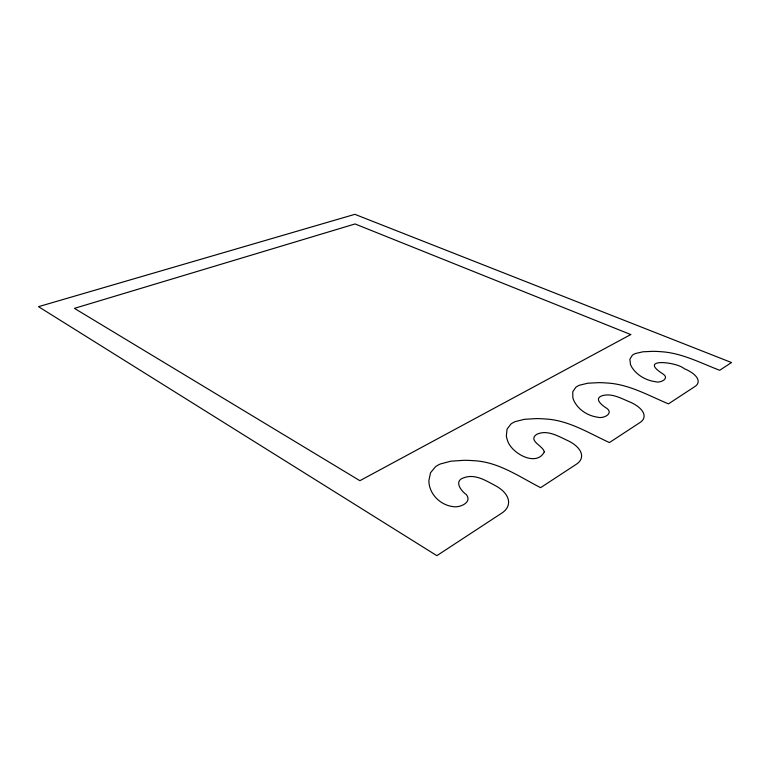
<?xml version="1.0" encoding="UTF-8"?>
<svg xmlns="http://www.w3.org/2000/svg" width="770" height="770" viewBox="0 0 770 770"><rect width="100%" height="100%" fill="white"/><g stroke="black" fill="none" stroke-linecap="round" stroke-linejoin="round"><path stroke-width="1.16" d="M544.294 451.875C536.536 467.246 511.617 453.463 507.623 440.786A65.084 32.802 10.8 0 1 506.362 435.878L507.035 429.188L510.885 424.078A29.972 15.169 9.7 0 1 515.226 421.623L524.38 419.313L536.363 418.601A66.278 34.313 10.5 0 1 545.102 418.967C568.501 420.112 588.684 433.048 609.416 442.567L640.091 422.461A28.779 13.494 11.4 0 0 630.322 402.171C621.457 398.619 611.823 392.748 601.976 395.761C593.16 398.956 602.977 405.992 607.01 408.466C613.969 413.952 602.746 418.938 597.712 417.215C588.261 415.925 579.127 410.323 574.487 401.863A61.109 27.98 11.6 0 1 572.832 397.589L572.764 391.766L575.806 387.32A28.134 12.975 10.7 0 1 579.56 385.192L587.779 383.219L598.771 382.642A62.129 29.183 11.4 0 1 606.875 382.998C628.975 384.192 648.484 395.53 668.466 403.865L695.012 386.463A27.133 11.598 11.9 0 0 684.174 368.647C676.474 361.688 637.127 357.704 663.143 374.066C670.141 378.657 659.948 383.441 655.347 381.699C646.357 380.467 637.618 375.664 632.411 368.137A57.673 24.12 12 0 1 630.476 364.383L629.86 359.253L632.257 355.365A26.555 11.194 11.3 0 1 635.539 353.497L642.979 351.784L653.133 351.332A58.559 25.092 11.9 0 1 660.699 351.678C681.633 352.881 700.45 362.92 719.681 370.293L731.5 362.545L354.874 214.33L38.5 306.672L436.86 555.671L501.847 513.08A32.975 18.826 8.7 0 0 495.832 485.899C486.236 480.894 475.244 473.55 464.021 477.698C453.53 480.769 460.768 490.673 466.36 494.638C472.713 502.569 459.228 508.162 452.75 506.564C441.951 505.187 432.172 496.871 429.583 486.207A69.791 38.875 9.3 0 1 428.89 480.509L430.536 472.742L435.445 466.793A32.167 17.922 7.8 0 1 440.517 463.925L450.806 461.201L463.964 460.306A71.225 40.791 8.7 0 1 473.444 460.681C498.354 461.74 519.153 476.688 540.607 487.67L576.461 464.166A30.694 15.852 10.4 0 0 568.221 440.825C558.568 436.455 547.143 429.14 536.449 434.472C527.816 440.912 543.014 445.637 544.294 451.875M630.755 334.555L359.879 480.692L74.43 308.366L355.057 223.955L630.755 334.555"/></g></svg>
